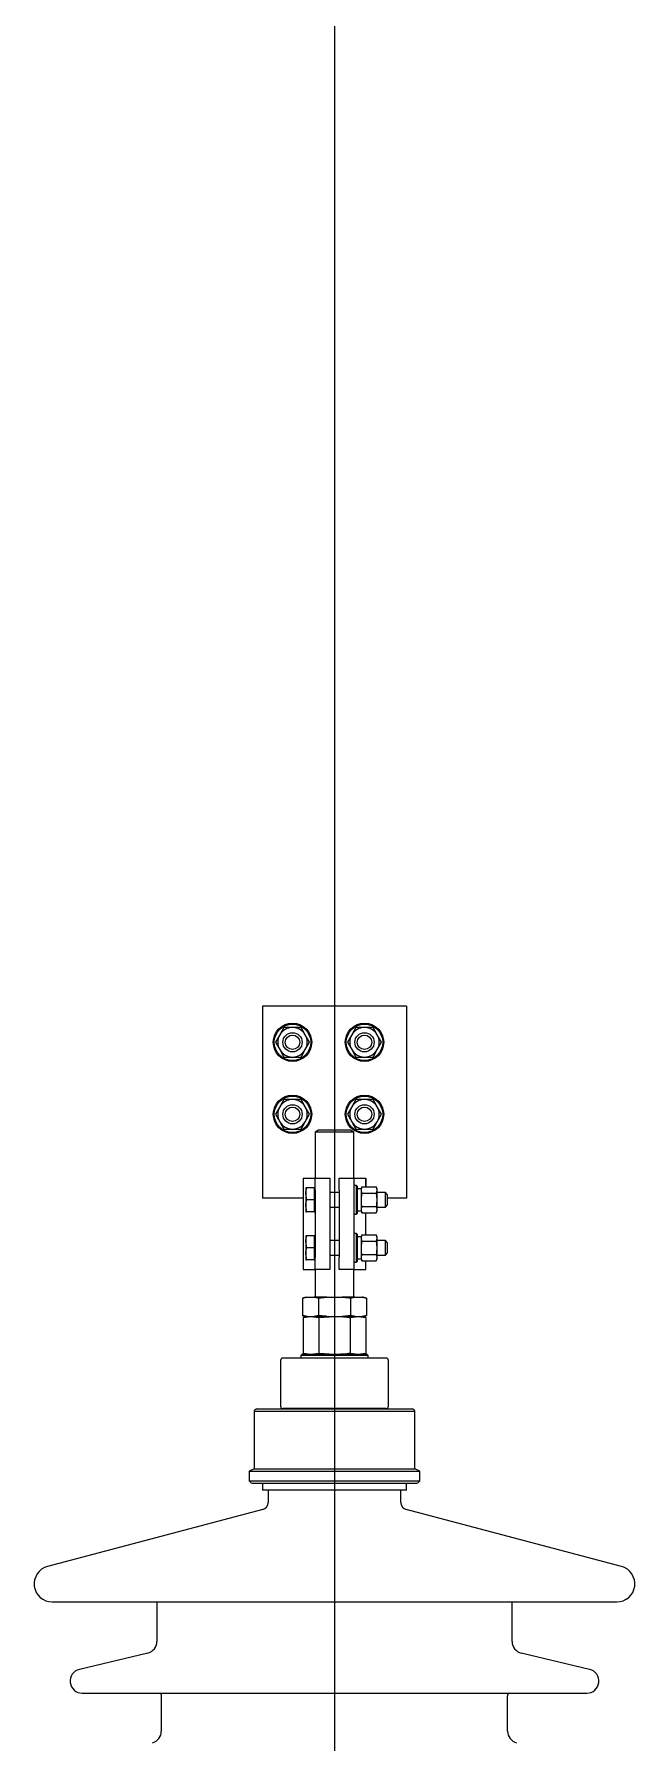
# Model space of a CAD drawing. Header units: millimetres. Extents: x 51507 to 66627, y -17810 to -7118.
# Drawn here: x 53542 to 53793, y -11514 to -10802 of the extents above; entities that cross this region are included whole.
import ezdxf

# ---------------------------------------------------------------- set-up
doc = ezdxf.new("R2010")
doc.units = ezdxf.units.MM
doc.header["$LTSCALE"] = 10
doc.layers.get('Defpoints').update_dxf_attribs({"lineweight": 25})
doc.layers.add('粗实线', color=4, linetype='Continuous', lineweight=18)

msp = doc.modelspace()

# ---------------------------------------------------------------- linework, layer by layer
at = {"layer": 'Defpoints'}
msp.add_line((53667.409, -7118.116), (53667.409, -17810.116), dxfattribs=at)
at = {"layer": '粗实线'}
for p, q in [((53697.409, -11207.065), (53637.409, -11207.065)), ((53637.409, -11207.065), (53637.409, -11287.065)), ((53697.409, -11207.065), (53697.409, -11287.065)), ((53646.359, -11215.916), (53644.584, -11218.99)), ((53653.459, -11215.916), (53649.909, -11215.916)), ((53655.234, -11218.99), (53653.459, -11215.916)), ((53676.359, -11215.916), (53674.584, -11218.99)), ((53683.459, -11215.916), (53679.909, -11215.916)), ((53685.234, -11218.99), (53683.459, -11215.916)), ((53644.584, -11218.99), (53642.809, -11222.065)), ((53642.809, -11222.065), (53644.584, -11225.139)), ((53657.009, -11222.065), (53655.234, -11218.99)), ((53655.234, -11225.139), (53657.009, -11222.065)), ((53674.584, -11218.99), (53672.809, -11222.065)), ((53672.809, -11222.065), (53674.584, -11225.139)), ((53687.009, -11222.065), (53685.234, -11218.99)), ((53685.234, -11225.139), (53687.009, -11222.065)), ((53644.584, -11225.139), (53646.359, -11228.213)), ((53649.909, -11228.213), (53653.459, -11228.213)), ((53653.459, -11228.213), (53655.234, -11225.139)), ((53674.584, -11225.139), (53676.359, -11228.213)), ((53679.909, -11228.213), (53683.459, -11228.213)), ((53683.459, -11228.213), (53685.234, -11225.139)), ((53646.359, -11245.916), (53644.584, -11248.99)), ((53653.459, -11245.916), (53649.909, -11245.916)), ((53655.234, -11248.99), (53653.459, -11245.916)), ((53676.359, -11245.916), (53674.584, -11248.99)), ((53683.459, -11245.916), (53679.909, -11245.916)), ((53685.234, -11248.99), (53683.459, -11245.916)), ((53644.584, -11248.99), (53642.809, -11252.065)), ((53642.809, -11252.065), (53644.584, -11255.139)), ((53657.009, -11252.065), (53655.234, -11248.99)), ((53655.234, -11255.139), (53657.009, -11252.065)), ((53674.584, -11248.99), (53672.809, -11252.065)), ((53672.809, -11252.065), (53674.584, -11255.139)), ((53687.009, -11252.065), (53685.234, -11248.99)), ((53685.234, -11255.139), (53687.009, -11252.065)), ((53644.584, -11255.139), (53646.359, -11258.213)), ((53649.909, -11258.213), (53653.459, -11258.213)), ((53653.459, -11258.213), (53655.234, -11255.139)), ((53660.708, -11258.704), (53659.409, -11259.453)), ((53659.409, -11259.453), (53659.409, -11278.704)), ((53675.409, -11259.453), (53659.409, -11259.453)), ((53674.11, -11258.704), (53660.708, -11258.704)), ((53675.409, -11259.453), (53674.11, -11258.704)), ((53674.584, -11255.139), (53676.359, -11258.213)), ((53675.409, -11278.704), (53675.409, -11259.453)), ((53679.909, -11258.213), (53683.459, -11258.213)), ((53683.459, -11258.213), (53685.234, -11255.139)), ((53654.409, -11278.704), (53654.409, -11316.704)), ((53654.409, -11278.704), (53659.409, -11278.704)), ((53654.409, -11278.704), (53654.409, -11286.704)), ((53659.409, -11278.704), (53665.409, -11278.704)), ((53659.409, -11283.704), (53659.409, -11278.704)), ((53665.409, -11278.704), (53665.409, -11283.704)), ((53669.409, -11278.704), (53675.409, -11278.704)), ((53669.409, -11283.704), (53669.409, -11278.704)), ((53675.409, -11278.704), (53675.409, -11283.704)), ((53675.409, -11278.704), (53680.409, -11278.704)), ((53676.609, -11281.704), (53675.409, -11281.704)), ((53677.009, -11282.104), (53676.609, -11281.704)), ((53676.609, -11293.704), (53676.609, -11281.704)), ((53680.409, -11282.259), (53680.409, -11278.704)), ((53680.409, -11278.704), (53680.409, -11282.259)), ((53654.409, -11287.065), (53637.409, -11287.065)), ((53655.409, -11282.704), (53655.409, -11285.204)), ((53655.409, -11285.204), (53655.409, -11290.204)), ((53655.855, -11287.704), (53655.409, -11285.204)), ((53658.909, -11282.704), (53655.855, -11282.704)), ((53658.909, -11287.704), (53655.855, -11287.704)), ((53659.409, -11282.704), (53658.909, -11282.704)), ((53658.909, -11282.704), (53658.909, -11285.204)), ((53658.909, -11285.204), (53658.909, -11287.704)), ((53658.909, -11287.704), (53658.909, -11290.204)), ((53659.409, -11283.704), (53659.409, -11311.704)), ((53665.409, -11283.704), (53665.409, -11311.704)), ((53669.409, -11284.704), (53665.409, -11284.704)), ((53669.409, -11283.704), (53669.409, -11311.704)), ((53675.409, -11283.704), (53675.409, -11311.704)), ((53677.009, -11293.304), (53677.009, -11282.104)), ((53678.609, -11283.063), (53677.009, -11283.063)), ((53678.804, -11282.259), (53678.609, -11282.988)), ((53678.609, -11283.62), (53678.804, -11282.259)), ((53678.609, -11283.62), (53678.609, -11282.988)), ((53678.804, -11284.981), (53678.609, -11283.62)), ((53678.609, -11287.704), (53678.609, -11283.62)), ((53678.609, -11287.704), (53678.804, -11284.981)), ((53678.609, -11291.787), (53678.609, -11287.704)), ((53678.804, -11282.259), (53684.813, -11282.259)), ((53678.804, -11284.981), (53684.813, -11284.981)), ((53685.009, -11282.988), (53684.813, -11282.259)), ((53684.813, -11282.259), (53685.009, -11283.62)), ((53685.009, -11283.62), (53684.813, -11284.981)), ((53684.813, -11284.981), (53685.009, -11287.704)), ((53685.009, -11282.988), (53685.009, -11283.62)), ((53685.009, -11283.62), (53685.009, -11287.704)), ((53688.609, -11284.704), (53685.009, -11284.704)), ((53685.009, -11287.704), (53685.009, -11291.787)), ((53689.409, -11285.504), (53688.609, -11284.704)), ((53688.609, -11290.704), (53688.609, -11284.704)), ((53689.409, -11285.504), (53689.409, -11289.904)), ((53697.409, -11287.065), (53689.409, -11287.065)), ((53655.855, -11292.704), (53655.409, -11290.204)), ((53655.409, -11290.204), (53655.409, -11292.704)), ((53658.909, -11292.704), (53655.855, -11292.704)), ((53658.909, -11290.204), (53658.909, -11292.704)), ((53658.909, -11292.704), (53659.409, -11292.704)), ((53665.409, -11290.704), (53669.409, -11290.704)), ((53675.409, -11293.704), (53676.609, -11293.704)), ((53676.609, -11293.704), (53677.009, -11293.304)), ((53677.009, -11292.344), (53678.609, -11292.344)), ((53678.609, -11291.787), (53678.804, -11290.426)), ((53678.804, -11293.149), (53678.609, -11291.787)), ((53678.609, -11292.419), (53678.609, -11291.787)), ((53678.609, -11292.419), (53678.804, -11293.149)), ((53678.804, -11290.426), (53684.813, -11290.426)), ((53678.804, -11293.149), (53684.813, -11293.149)), ((53680.409, -11302.259), (53680.409, -11293.149)), ((53684.813, -11290.426), (53685.009, -11291.787)), ((53685.009, -11291.787), (53684.813, -11293.149)), ((53684.813, -11293.149), (53685.009, -11292.419)), ((53685.009, -11290.704), (53688.609, -11290.704)), ((53685.009, -11291.787), (53685.009, -11292.419)), ((53688.609, -11290.704), (53689.409, -11289.904)), ((53655.409, -11302.704), (53655.409, -11305.204)), ((53658.909, -11302.704), (53655.855, -11302.704)), ((53659.409, -11302.704), (53658.909, -11302.704)), ((53658.909, -11302.704), (53658.909, -11305.204)), ((53676.609, -11301.704), (53675.409, -11301.704)), ((53677.009, -11302.104), (53676.609, -11301.704)), ((53676.609, -11313.704), (53676.609, -11301.704)), ((53677.009, -11313.304), (53677.009, -11302.104)), ((53678.609, -11303.063), (53677.009, -11303.063)), ((53678.804, -11302.259), (53678.609, -11302.988)), ((53678.609, -11303.62), (53678.804, -11302.259)), ((53678.609, -11303.62), (53678.609, -11302.988)), ((53678.804, -11302.259), (53684.813, -11302.259)), ((53685.009, -11302.988), (53684.813, -11302.259)), ((53684.813, -11302.259), (53685.009, -11303.62)), ((53685.009, -11302.988), (53685.009, -11303.62)), ((53655.409, -11305.204), (53655.409, -11310.204)), ((53655.855, -11307.704), (53655.409, -11305.204)), ((53655.855, -11312.704), (53655.409, -11310.204)), ((53655.409, -11310.204), (53655.409, -11312.704)), ((53658.909, -11307.704), (53655.855, -11307.704)), ((53658.909, -11305.204), (53658.909, -11307.704)), ((53658.909, -11307.704), (53658.909, -11310.204)), ((53658.909, -11310.204), (53658.909, -11312.704)), ((53669.409, -11304.704), (53665.409, -11304.704)), ((53678.804, -11304.981), (53678.609, -11303.62)), ((53678.609, -11307.704), (53678.609, -11303.62)), ((53678.609, -11307.704), (53678.804, -11304.981)), ((53678.609, -11311.787), (53678.609, -11307.704)), ((53678.804, -11304.981), (53684.813, -11304.981)), ((53685.009, -11303.62), (53684.813, -11304.981)), ((53684.813, -11304.981), (53685.009, -11307.704)), ((53685.009, -11303.62), (53685.009, -11307.704)), ((53688.609, -11304.704), (53685.009, -11304.704)), ((53685.009, -11307.704), (53685.009, -11311.787)), ((53689.409, -11305.504), (53688.609, -11304.704)), ((53688.609, -11310.704), (53688.609, -11304.704)), ((53688.609, -11310.704), (53689.409, -11309.904)), ((53689.409, -11305.504), (53689.409, -11309.904)), ((53654.409, -11316.704), (53659.409, -11316.704)), ((53658.909, -11312.704), (53655.855, -11312.704)), ((53658.909, -11312.704), (53659.409, -11312.704)), ((53659.409, -11316.704), (53659.409, -11311.704)), ((53659.409, -11316.704), (53659.409, -11328.248)), ((53665.409, -11316.704), (53659.409, -11316.704)), ((53665.409, -11310.704), (53669.409, -11310.704)), ((53665.409, -11311.704), (53665.409, -11316.704)), ((53669.409, -11316.704), (53669.409, -11311.704)), ((53675.409, -11316.704), (53669.409, -11316.704)), ((53675.409, -11311.704), (53675.409, -11316.704)), ((53675.409, -11313.704), (53676.609, -11313.704)), ((53675.409, -11328.248), (53675.409, -11316.704)), ((53675.409, -11316.704), (53680.409, -11316.704)), ((53676.609, -11313.704), (53677.009, -11313.304)), ((53677.009, -11312.344), (53678.609, -11312.344)), ((53678.609, -11311.787), (53678.804, -11310.426)), ((53678.804, -11313.149), (53678.609, -11311.787)), ((53678.609, -11312.419), (53678.609, -11311.787)), ((53678.609, -11312.419), (53678.804, -11313.149)), ((53678.804, -11310.426), (53684.813, -11310.426)), ((53678.804, -11313.149), (53684.813, -11313.149)), ((53680.409, -11316.704), (53680.409, -11313.149)), ((53684.813, -11310.426), (53685.009, -11311.787)), ((53685.009, -11311.787), (53684.813, -11313.149)), ((53684.813, -11313.149), (53685.009, -11312.419)), ((53685.009, -11310.704), (53688.609, -11310.704)), ((53685.009, -11311.787), (53685.009, -11312.419)), ((53655.409, -11328.248), (53654.034, -11328.616)), ((53654.034, -11328.616), (53655.81, -11328.248)), ((53654.034, -11328.616), (53654.034, -11335.879)), ((53655.409, -11328.248), (53655.81, -11328.248)), ((53655.81, -11328.248), (53658.945, -11328.248)), ((53664.273, -11328.248), (53658.945, -11328.248)), ((53660.721, -11328.616), (53664.273, -11328.248)), ((53660.721, -11328.616), (53660.721, -11335.879)), ((53664.273, -11328.248), (53670.544, -11328.248)), ((53675.872, -11328.248), (53670.544, -11328.248)), ((53674.096, -11328.616), (53675.872, -11328.248)), ((53674.096, -11328.616), (53674.096, -11335.879)), ((53675.872, -11328.248), (53679.008, -11328.248)), ((53679.409, -11328.248), (53679.008, -11328.248)), ((53680.784, -11328.616), (53679.409, -11328.248)), ((53680.784, -11328.616), (53680.784, -11335.879)), ((53654.034, -11335.879), (53655.409, -11336.248)), ((53656.077, -11336.248), (53654.324, -11336.718)), ((53654.324, -11336.718), (53657.595, -11336.248)), ((53654.324, -11336.718), (53654.324, -11351.678)), ((53655.81, -11336.248), (53655.409, -11336.248)), ((53655.81, -11336.248), (53658.945, -11336.248)), ((53657.595, -11336.248), (53660.866, -11336.718)), ((53660.721, -11335.879), (53658.945, -11336.248)), ((53664.273, -11336.248), (53658.945, -11336.248)), ((53660.866, -11336.718), (53667.409, -11336.248)), ((53660.866, -11336.718), (53660.866, -11351.678)), ((53664.273, -11336.248), (53670.544, -11336.248)), ((53674.096, -11335.879), (53670.544, -11336.248)), ((53675.872, -11336.248), (53670.544, -11336.248)), ((53673.951, -11336.718), (53677.223, -11336.248)), ((53673.951, -11336.718), (53673.951, -11351.678)), ((53675.872, -11336.248), (53679.008, -11336.248)), ((53677.223, -11336.248), (53680.494, -11336.718)), ((53680.494, -11336.718), (53678.741, -11336.248)), ((53680.784, -11335.879), (53679.008, -11336.248)), ((53679.409, -11336.248), (53679.008, -11336.248)), ((53679.409, -11336.248), (53680.784, -11335.879)), ((53680.494, -11336.718), (53680.494, -11351.678)), ((53653.784, -11352.148), (53653.409, -11352.523)), ((53653.409, -11352.523), (53653.409, -11353.648)), ((53667.409, -11352.523), (53653.409, -11352.523)), ((53667.409, -11352.148), (53653.784, -11352.148)), ((53654.324, -11351.678), (53656.077, -11352.148)), ((53657.595, -11352.148), (53654.324, -11351.678)), ((53660.866, -11351.678), (53657.595, -11352.148)), ((53667.409, -11352.148), (53660.866, -11351.678)), ((53681.034, -11352.148), (53667.409, -11352.148)), ((53681.409, -11352.523), (53667.409, -11352.523)), ((53677.223, -11352.148), (53673.951, -11351.678)), ((53680.494, -11351.678), (53677.223, -11352.148)), ((53678.741, -11352.148), (53680.494, -11351.678)), ((53681.409, -11352.523), (53681.034, -11352.148)), ((53681.409, -11353.648), (53681.409, -11352.523)), ((53644.909, -11354.648), (53644.909, -11373.648)), ((53667.409, -11353.648), (53645.909, -11353.648)), ((53688.909, -11353.648), (53667.409, -11353.648)), ((53689.909, -11373.648), (53689.909, -11354.648)), ((53633.909, -11375.68), (53633.909, -11399.704)), ((53633.909, -11375.68), (53700.909, -11375.68)), ((53635.054, -11374.704), (53699.764, -11374.704)), ((53667.409, -11374.648), (53645.909, -11374.648)), ((53688.909, -11374.648), (53667.409, -11374.648)), ((53700.909, -11399.704), (53700.909, -11375.68)), ((53633.909, -11399.704), (53631.909, -11400.704)), ((53631.909, -11400.704), (53631.909, -11404.727)), ((53631.909, -11400.704), (53702.909, -11400.704)), ((53633.909, -11399.704), (53700.909, -11399.704)), ((53702.909, -11400.704), (53700.909, -11399.704)), ((53702.909, -11404.727), (53702.909, -11400.704)), ((53631.909, -11404.727), (53702.909, -11404.727)), ((53633.054, -11405.704), (53701.764, -11405.704)), ((53637.409, -11405.704), (53637.409, -11408.704)), ((53697.409, -11408.704), (53637.409, -11408.704)), ((53639.741, -11408.704), (53639.741, -11413.838)), ((53695.077, -11413.838), (53695.077, -11408.704)), ((53697.409, -11408.704), (53697.409, -11405.704)), ((53637.508, -11416.738), (53547.824, -11440.453)), ((53786.994, -11440.453), (53697.31, -11416.738)), ((53549.741, -11455.204), (53785.076, -11455.204)), ((53593.4, -11456.635), (53593.4, -11471.635)), ((53741.418, -11471.635), (53741.418, -11456.635)), ((53589.568, -11476.497), (53561.073, -11483.342)), ((53773.744, -11483.342), (53745.25, -11476.497)), ((53562.241, -11493.204), (53772.576, -11493.204)), ((53595.241, -11494.861), (53595.241, -11509.065)), ((53739.576, -11509.065), (53739.576, -11494.861))]:
    msp.add_line(p, q, dxfattribs=at)
for points in [[(53593.19, -11455.204), (53593.304, -11455.66), (53593.4, -11456.635)], [(53741.418, -11456.635), (53741.514, -11455.66), (53741.627, -11455.204)], [(53594.959, -11493.204), (53595.145, -11493.885), (53595.241, -11494.861)], [(53739.576, -11494.861), (53739.673, -11493.885), (53739.859, -11493.204)]]:
    msp.add_lwpolyline(points, dxfattribs=at)
for centre, radius in [((53649.909, -11222.065), 8), ((53649.909, -11222.065), 7.6), ((53679.909, -11222.065), 8), ((53679.909, -11222.065), 7.6), ((53649.909, -11222.065), 4), ((53649.909, -11222.065), 3), ((53679.909, -11222.065), 4), ((53679.909, -11222.065), 3), ((53649.909, -11252.065), 8), ((53649.909, -11252.065), 7.6), ((53679.909, -11252.065), 8), ((53679.909, -11252.065), 7.6), ((53649.909, -11252.065), 4), ((53649.909, -11252.065), 3), ((53679.909, -11252.065), 4), ((53679.909, -11252.065), 3)]:
    msp.add_circle(centre, radius, dxfattribs=at)
for centre, radius, start, end in [((53649.909, -11222.065), 6.149, 90, 150), ((53649.909, -11222.065), 6.149, 30, 90), ((53679.909, -11222.065), 6.149, 90, 150), ((53679.909, -11222.065), 6.149, 30, 90), ((53649.909, -11222.065), 6.149, 150, 210), ((53649.909, -11222.065), 6.149, 330, 30), ((53679.909, -11222.065), 6.149, 150, 210), ((53679.909, -11222.065), 6.149, 330, 30), ((53649.909, -11222.065), 6.149, 210, 270), ((53649.909, -11222.065), 6.149, 270, 330), ((53679.909, -11222.065), 6.149, 210, 270), ((53679.909, -11222.065), 6.149, 270, 330), ((53649.909, -11252.065), 6.149, 90, 150), ((53649.909, -11252.065), 6.149, 30, 90), ((53679.909, -11252.065), 6.149, 90, 150), ((53679.909, -11252.065), 6.149, 30, 90), ((53649.909, -11252.065), 6.149, 150, 210), ((53649.909, -11252.065), 6.149, 330, 30), ((53679.909, -11252.065), 6.149, 150, 210), ((53679.909, -11252.065), 6.149, 330, 30), ((53649.909, -11252.065), 6.149, 210, 270), ((53649.909, -11252.065), 6.149, 270, 330), ((53679.909, -11252.065), 6.149, 210, 270), ((53679.909, -11252.065), 6.149, 270, 330), ((53645.909, -11354.648), 1, 90, 180), ((53688.909, -11354.648), 1, 0, 90), ((53645.909, -11373.648), 1, 180, 270), ((53688.909, -11373.648), 1, 270, 360), ((53635.66, -11376.574), 1.966, 107.977568, 152.977568), ((53699.157, -11376.574), 1.966, 27.022432, 72.022432), ((53633.66, -11403.833), 1.966, 207.022432, 252.022432), ((53701.157, -11403.833), 1.966, 287.977568, 332.977568), ((53636.741, -11413.838), 3, 284.81144, 0), ((53698.077, -11413.838), 3, 180, 255.18856), ((53549.741, -11447.704), 7.5, 104.81144, 270), ((53785.076, -11447.704), 7.5, 270, 75.18856), ((53588.4, -11471.635), 5, 283.507945, 0), ((53746.418, -11471.635), 5, 180, 256.492055), ((53562.241, -11488.204), 5, 103.507945, 270), ((53772.576, -11488.204), 5, 270, 76.492055), ((53590.241, -11509.065), 5, 284.81144, 0), ((53744.576, -11509.065), 5, 180, 255.18856)]:
    msp.add_arc(centre, radius, start, end, dxfattribs=at)
for points, knots in [([(53649.909, -11215.916), (53648.99, -11215.916), (53647.802, -11215.916), (53646.625, -11215.916), (53646.359, -11215.916)], [0, 0, 0, 0, 2.747318, 3.55, 3.55, 3.55, 3.55]), ([(53679.909, -11215.916), (53678.99, -11215.916), (53677.802, -11215.916), (53676.625, -11215.916), (53676.359, -11215.916)], [0, 0, 0, 0, 2.747318, 3.55, 3.55, 3.55, 3.55]), ([(53646.359, -11228.213), (53646.625, -11228.213), (53647.802, -11228.213), (53648.99, -11228.213), (53649.909, -11228.213)], [0, 0, 0, 0, 0.802682, 3.55, 3.55, 3.55, 3.55]), ([(53676.359, -11228.213), (53676.625, -11228.213), (53677.802, -11228.213), (53678.99, -11228.213), (53679.909, -11228.213)], [0, 0, 0, 0, 0.802682, 3.55, 3.55, 3.55, 3.55]), ([(53649.909, -11245.916), (53648.99, -11245.916), (53647.802, -11245.916), (53646.625, -11245.916), (53646.359, -11245.916)], [0, 0, 0, 0, 2.747318, 3.55, 3.55, 3.55, 3.55]), ([(53679.909, -11245.916), (53678.99, -11245.916), (53677.802, -11245.916), (53676.625, -11245.916), (53676.359, -11245.916)], [0, 0, 0, 0, 2.747318, 3.55, 3.55, 3.55, 3.55]), ([(53646.359, -11258.213), (53646.625, -11258.213), (53647.802, -11258.213), (53648.99, -11258.213), (53649.909, -11258.213)], [0, 0, 0, 0, 0.802682, 3.55, 3.55, 3.55, 3.55]), ([(53676.359, -11258.213), (53676.625, -11258.213), (53677.802, -11258.213), (53678.99, -11258.213), (53679.909, -11258.213)], [0, 0, 0, 0, 0.802682, 3.55, 3.55, 3.55, 3.55]), ([(53655.409, -11285.204), (53655.409, -11285.144), (53655.416, -11284.3), (53655.643, -11283.473), (53655.855, -11282.704)], [0, 0, 0, 0, 0.1787615, 2.5464399, 2.5464399, 2.5464399, 2.5464399]), ([(53655.855, -11282.704), (53655.8, -11282.704), (53655.536, -11282.704), (53655.465, -11282.704), (53655.409, -11282.704)], [0, 0, 0, 0, 0.09422914, 0.44658199, 0.44658199, 0.44658199, 0.44658199]), ([(53655.409, -11290.204), (53655.409, -11290.144), (53655.416, -11289.3), (53655.643, -11288.473), (53655.855, -11287.704)], [0, 0, 0, 0, 0.1787615, 2.5464399, 2.5464399, 2.5464399, 2.5464399]), ([(53678.804, -11290.426), (53678.778, -11290.223), (53678.661, -11289.321), (53678.632, -11288.41), (53678.609, -11287.704)], [0, 0, 0, 0, 0.6129513, 2.7308673, 2.7308673, 2.7308673, 2.7308673]), ([(53685.009, -11287.704), (53684.986, -11288.41), (53684.956, -11289.321), (53684.84, -11290.223), (53684.813, -11290.426)], [0, 0, 0, 0, 2.117916, 2.7308673, 2.7308673, 2.7308673, 2.7308673]), ([(53655.409, -11292.704), (53655.465, -11292.704), (53655.536, -11292.704), (53655.8, -11292.704), (53655.855, -11292.704)], [0, 0, 0, 0, 0.35235285, 0.44658199, 0.44658199, 0.44658199, 0.44658199]), ([(53655.409, -11305.204), (53655.409, -11305.144), (53655.416, -11304.3), (53655.643, -11303.473), (53655.855, -11302.704)], [0, 0, 0, 0, 0.1787615, 2.5464399, 2.5464399, 2.5464399, 2.5464399]), ([(53655.855, -11302.704), (53655.8, -11302.704), (53655.536, -11302.704), (53655.465, -11302.704), (53655.409, -11302.704)], [0, 0, 0, 0, 0.09422914, 0.44658199, 0.44658199, 0.44658199, 0.44658199]), ([(53655.409, -11310.204), (53655.409, -11310.144), (53655.416, -11309.3), (53655.643, -11308.473), (53655.855, -11307.704)], [0, 0, 0, 0, 0.1787615, 2.5464399, 2.5464399, 2.5464399, 2.5464399]), ([(53678.804, -11310.426), (53678.778, -11310.223), (53678.661, -11309.321), (53678.632, -11308.41), (53678.609, -11307.704)], [0, 0, 0, 0, 0.6129513, 2.7308673, 2.7308673, 2.7308673, 2.7308673]), ([(53685.009, -11307.704), (53684.986, -11308.41), (53684.956, -11309.321), (53684.84, -11310.223), (53684.813, -11310.426)], [0, 0, 0, 0, 2.117916, 2.7308673, 2.7308673, 2.7308673, 2.7308673]), ([(53655.409, -11312.704), (53655.465, -11312.704), (53655.536, -11312.704), (53655.8, -11312.704), (53655.855, -11312.704)], [0, 0, 0, 0, 0.35235285, 0.44658199, 0.44658199, 0.44658199, 0.44658199]), ([(53658.945, -11328.248), (53659.064, -11328.265), (53659.658, -11328.353), (53660.249, -11328.499), (53660.721, -11328.616)], [0, 0, 0, 0, 0.3635389, 1.8146146, 1.8146146, 1.8146146, 1.8146146]), ([(53670.544, -11328.248), (53670.785, -11328.266), (53671.972, -11328.354), (53673.154, -11328.5), (53674.096, -11328.616)], [0, 0, 0, 0, 0.7241159, 3.5713983, 3.5713983, 3.5713983, 3.5713983]), ([(53679.008, -11328.248), (53679.172, -11328.273), (53679.766, -11328.362), (53680.357, -11328.51), (53680.784, -11328.616)], [0, 0, 0, 0, 0.5026544, 1.8146836, 1.8146836, 1.8146836, 1.8146836]), ([(53655.81, -11336.248), (53655.691, -11336.23), (53655.097, -11336.142), (53654.506, -11335.996), (53654.034, -11335.879)], [0, 0, 0, 0, 0.3635389, 1.8146146, 1.8146146, 1.8146146, 1.8146146]), ([(53664.273, -11336.248), (53664.032, -11336.23), (53662.845, -11336.142), (53661.663, -11335.996), (53660.721, -11335.879)], [0, 0, 0, 0, 0.7241159, 3.5713983, 3.5713983, 3.5713983, 3.5713983]), ([(53667.409, -11336.248), (53669.108, -11336.303), (53671.297, -11336.374), (53673.467, -11336.655), (53673.951, -11336.718)], [0, 0, 0, 0, 5.0964874, 6.5626017, 6.5626017, 6.5626017, 6.5626017]), ([(53675.872, -11336.248), (53675.708, -11336.223), (53675.114, -11336.133), (53674.523, -11335.986), (53674.096, -11335.879)], [0, 0, 0, 0, 0.5026544, 1.8146836, 1.8146836, 1.8146836, 1.8146836]), ([(53673.951, -11351.678), (53673.467, -11351.741), (53671.297, -11352.022), (53669.108, -11352.093), (53667.409, -11352.148)], [0, 0, 0, 0, 1.4661143, 6.5626017, 6.5626017, 6.5626017, 6.5626017])]:
    msp.add_open_spline(points, degree=3, knots=knots, dxfattribs=at)

doc.saveas('drawing.dxf')
